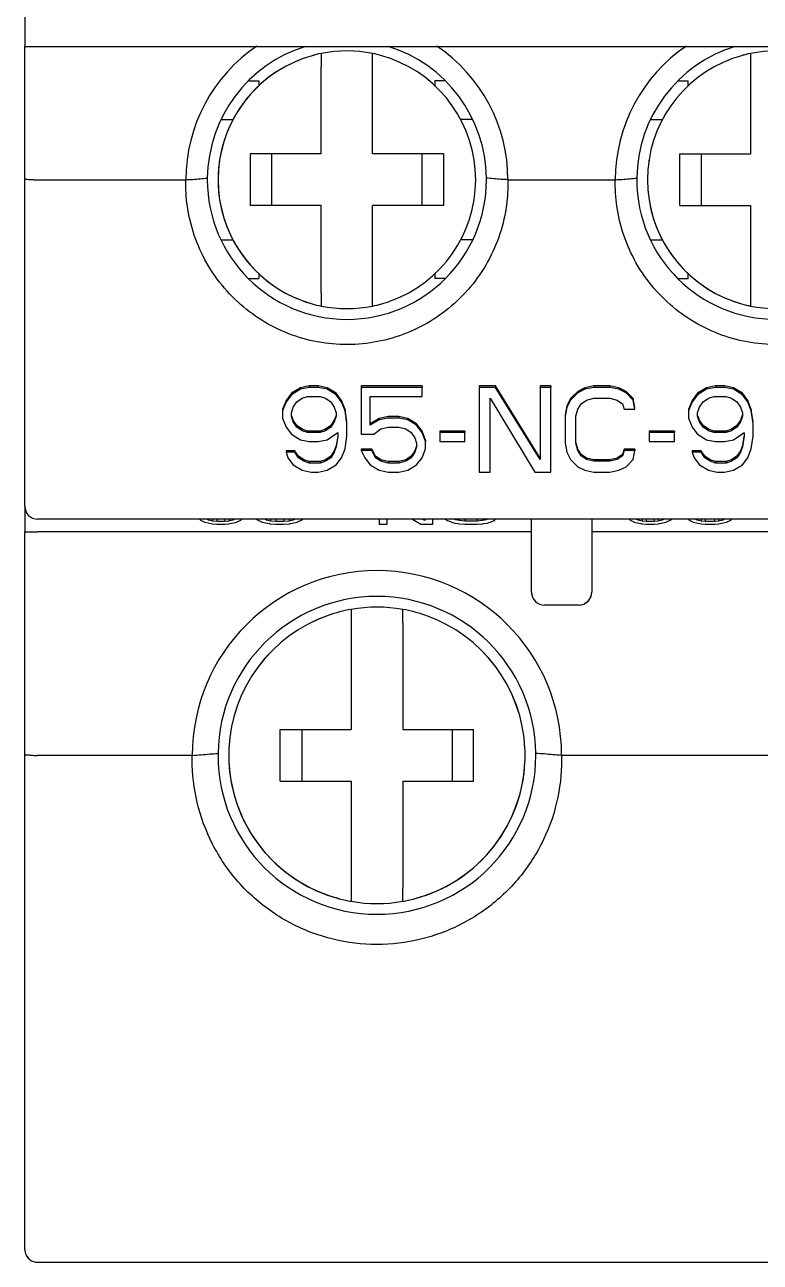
# Model space of a CAD drawing. Header units: inches. Extents: x 0 to 69, y 0 to 139.
# Drawn here: x 12 to 29.13, y 0 to 28.81 of the extents above; entities that cross this region are included whole.
import ezdxf

# ---------------------------------------------------------------- set-up
doc = ezdxf.new("R2010")
doc.units = ezdxf.units.IN

# ---------------------------------------------------------------- blocks, each defined once
blk = doc.blocks.new('MC40+MT32')
at = {"color": 7, "linetype": 'Continuous'}
for p, q in [((-22.5, -110.25), (-22.5, -110.933)), ((-22.5, -110.933), (-22.5, -111.033)), ((-22.5, -111.033), (-22.5, -111.1)), ((-22.5, -114.174), (-22.5, -111.1)), ((-22.5, -114.174), (-22.5, -111.1)), ((-22.5, -111.1), (-0.8, -111.1)), ((-15.6, -111.261), (-15.6, -111.568)), ((-14.4, -111.568), (-14.4, -111.261)), ((-5.6, -111.261), (-5.6, -111.568)), ((-15.6, -113.6), (-15.6, -111.568)), ((-14.4, -113.6), (-14.4, -111.568)), ((-5.6, -111.568), (-5.6, -113.6)), ((-17.282, -111.9), (-17.05, -111.9)), ((-17.05, -111.9), (-17.05, -112.01)), ((-12.719, -111.9), (-12.95, -111.9)), ((-12.95, -111.9), (-12.95, -112.01)), ((-7.282, -111.9), (-7.05, -111.9)), ((-7.05, -112.01), (-7.05, -111.9)), ((-17.918, -112.8), (-17.65, -112.8)), ((-12.082, -112.8), (-12.35, -112.8)), ((-7.918, -112.8), (-7.65, -112.8)), ((-15.6, -113.6), (-17.25, -113.6)), ((-17.25, -113.6), (-17.25, -114.8)), ((-16.75, -114.8), (-16.75, -113.6)), ((-12.75, -113.6), (-14.4, -113.6)), ((-13.25, -114.8), (-13.25, -113.6)), ((-12.75, -113.6), (-12.75, -114.8)), ((-7.25, -113.6), (-5.6, -113.6)), ((-7.25, -114.8), (-7.25, -113.6)), ((-6.75, -113.6), (-6.75, -114.8)), ((-22.5, -121.8), (-22.5, -114.174)), ((-22.2, -114.2), (-18.749, -114.2)), ((-11.251, -114.2), (-8.749, -114.2)), ((-15.6, -114.8), (-17.25, -114.8)), ((-15.6, -116.832), (-15.6, -114.8)), ((-14.4, -116.832), (-14.4, -114.8)), ((-12.75, -114.8), (-14.4, -114.8)), ((-7.25, -114.8), (-5.6, -114.8)), ((-5.6, -114.8), (-5.6, -116.832)), ((-17.917, -115.6), (-17.65, -115.6)), ((-12.083, -115.6), (-12.35, -115.6)), ((-7.917, -115.6), (-7.65, -115.6)), ((-17.281, -116.5), (-17.05, -116.5)), ((-17.05, -116.39), (-17.05, -116.5)), ((-12.95, -116.39), (-12.95, -116.5)), ((-12.719, -116.5), (-12.95, -116.5)), ((-7.281, -116.5), (-7.05, -116.5)), ((-7.05, -116.5), (-7.05, -116.39)), ((-15.6, -116.832), (-15.6, -117.139)), ((-14.4, -117.139), (-14.4, -116.832)), ((-5.6, -116.832), (-5.6, -117.139)), ((-16.292, -119.169), (-16.417, -119.337)), ((-16.292, -119.204), (-16.417, -119.371)), ((-16.083, -119.043), (-16.292, -119.169)), ((-16.083, -119.078), (-16.292, -119.204)), ((-16.292, -119.169), (-16.292, -119.204)), ((-15.875, -119.001), (-16.083, -119.043)), ((-15.875, -119.036), (-16.083, -119.078)), ((-16.083, -119.043), (-16.083, -119.078)), ((-16.042, -119.287), (-15.917, -119.246)), ((-15.917, -119.246), (-15.625, -119.246)), ((-15.875, -119.001), (-15.875, -119.036)), ((-15.667, -119.001), (-15.875, -119.001)), ((-15.667, -119.036), (-15.875, -119.036)), ((-15.667, -119.001), (-15.667, -119.036)), ((-15.458, -119.043), (-15.667, -119.001)), ((-15.458, -119.078), (-15.667, -119.036)), ((-15.625, -119.246), (-15.5, -119.287)), ((-15.458, -119.043), (-15.458, -119.078)), ((-15.25, -119.169), (-15.458, -119.043)), ((-15.25, -119.204), (-15.458, -119.078)), ((-15.25, -119.169), (-15.25, -119.204)), ((-15.125, -119.337), (-15.25, -119.169)), ((-15.125, -119.371), (-15.25, -119.204)), ((-14.667, -119.001), (-14.667, -119.036)), ((-13.25, -119.001), (-14.667, -119.001)), ((-14.667, -119.036), (-14.667, -120.126)), ((-13.25, -119.036), (-14.667, -119.036)), ((-14.458, -119.246), (-13.25, -119.246)), ((-14.458, -119.916), (-14.458, -119.246)), ((-13.25, -119.001), (-13.25, -119.036)), ((-13.25, -119.246), (-13.25, -119.036)), ((-11.917, -119.001), (-11.917, -119.036)), ((-11.542, -119.001), (-11.917, -119.001)), ((-11.917, -119.036), (-11.917, -121.006)), ((-11.542, -119.036), (-11.917, -119.036)), ((-10.5, -120.678), (-11.542, -119.001)), ((-11.542, -119.001), (-11.542, -119.036)), ((-10.5, -120.712), (-11.542, -119.036)), ((-10.5, -119.001), (-10.5, -119.036)), ((-10.25, -119.001), (-10.5, -119.001)), ((-10.5, -119.036), (-10.5, -120.678)), ((-10.25, -119.036), (-10.5, -119.036)), ((-10.25, -119.001), (-10.25, -119.036)), ((-10.25, -121.006), (-10.25, -119.036)), ((-9.625, -119.127), (-9.792, -119.295)), ((-9.625, -119.162), (-9.792, -119.329)), ((-9.458, -119.043), (-9.625, -119.127)), ((-9.458, -119.078), (-9.625, -119.162)), ((-9.625, -119.127), (-9.625, -119.162)), ((-9.25, -119.001), (-9.458, -119.043)), ((-9.25, -119.036), (-9.458, -119.078)), ((-9.458, -119.043), (-9.458, -119.078)), ((-8.875, -119.001), (-9.25, -119.001)), ((-9.25, -119.001), (-9.25, -119.036)), ((-8.875, -119.036), (-9.25, -119.036)), ((-8.667, -119.043), (-8.875, -119.001)), ((-8.875, -119.001), (-8.875, -119.036)), ((-8.667, -119.078), (-8.875, -119.036)), ((-8.5, -119.127), (-8.667, -119.043)), ((-8.667, -119.043), (-8.667, -119.078)), ((-8.5, -119.162), (-8.667, -119.078)), ((-8.333, -119.295), (-8.5, -119.127)), ((-8.5, -119.127), (-8.5, -119.162)), ((-8.333, -119.329), (-8.5, -119.162)), ((-6.833, -119.169), (-6.958, -119.337)), ((-6.833, -119.204), (-6.958, -119.371)), ((-6.625, -119.043), (-6.833, -119.169)), ((-6.625, -119.078), (-6.833, -119.204)), ((-6.833, -119.169), (-6.833, -119.204)), ((-6.417, -119.001), (-6.625, -119.043)), ((-6.417, -119.036), (-6.625, -119.078)), ((-6.625, -119.043), (-6.625, -119.078)), ((-6.583, -119.287), (-6.458, -119.246)), ((-6.458, -119.246), (-6.167, -119.246)), ((-6.208, -119.001), (-6.417, -119.001)), ((-6.417, -119.001), (-6.417, -119.036)), ((-6.208, -119.036), (-6.417, -119.036)), ((-6, -119.043), (-6.208, -119.001)), ((-6.208, -119.001), (-6.208, -119.036)), ((-6, -119.078), (-6.208, -119.036)), ((-6.167, -119.246), (-6.042, -119.287)), ((-5.792, -119.169), (-6, -119.043)), ((-6, -119.043), (-6, -119.078)), ((-5.792, -119.204), (-6, -119.078)), ((-5.667, -119.337), (-5.792, -119.169)), ((-5.792, -119.169), (-5.792, -119.204)), ((-5.667, -119.371), (-5.792, -119.204)), ((-16.417, -119.337), (-16.5, -119.546)), ((-16.417, -119.371), (-16.5, -119.581)), ((-16.5, -119.546), (-16.5, -119.581)), ((-16.417, -119.337), (-16.417, -119.371)), ((-16.292, -119.623), (-16.25, -119.497)), ((-16.25, -119.497), (-16.167, -119.371)), ((-16.167, -119.371), (-16.042, -119.287)), ((-15.5, -119.287), (-15.375, -119.371)), ((-15.375, -119.371), (-15.292, -119.497)), ((-15.292, -119.497), (-15.25, -119.623)), ((-15.125, -119.337), (-15.125, -119.371)), ((-15.042, -119.546), (-15.125, -119.337)), ((-15.042, -119.581), (-15.125, -119.371)), ((-15.042, -119.546), (-15.042, -119.581)), ((-15, -119.839), (-15.042, -119.546)), ((-11.667, -119.287), (-10.625, -121.006)), ((-11.667, -121.006), (-11.667, -119.287)), ((-9.875, -119.462), (-9.917, -119.672)), ((-9.875, -119.497), (-9.917, -119.707)), ((-9.792, -119.295), (-9.875, -119.462)), ((-9.792, -119.329), (-9.875, -119.497)), ((-9.875, -119.462), (-9.875, -119.497)), ((-9.792, -119.295), (-9.792, -119.329)), ((-9.667, -119.707), (-9.625, -119.539)), ((-9.625, -119.539), (-9.542, -119.413)), ((-9.542, -119.413), (-9.417, -119.329)), ((-9.417, -119.329), (-9.25, -119.287)), ((-9.25, -119.287), (-8.875, -119.287)), ((-8.875, -119.287), (-8.708, -119.329)), ((-8.708, -119.329), (-8.583, -119.413)), ((-8.583, -119.413), (-8.542, -119.539)), ((-8.542, -119.539), (-8.292, -119.539)), ((-8.292, -119.504), (-8.333, -119.295)), ((-8.333, -119.295), (-8.333, -119.329)), ((-8.292, -119.539), (-8.333, -119.329)), ((-6.958, -119.337), (-7.042, -119.546)), ((-6.958, -119.371), (-7.042, -119.581)), ((-7.042, -119.546), (-7.042, -119.581)), ((-6.958, -119.337), (-6.958, -119.371)), ((-6.833, -119.623), (-6.792, -119.497)), ((-6.792, -119.497), (-6.708, -119.371)), ((-6.708, -119.371), (-6.583, -119.287)), ((-6.042, -119.287), (-5.917, -119.371)), ((-5.917, -119.371), (-5.833, -119.497)), ((-5.833, -119.497), (-5.792, -119.623)), ((-5.583, -119.546), (-5.667, -119.337)), ((-5.667, -119.337), (-5.667, -119.371)), ((-5.583, -119.581), (-5.667, -119.371)), ((-5.542, -119.839), (-5.583, -119.546)), ((-5.583, -119.546), (-5.583, -119.581)), ((-16.5, -119.581), (-16.5, -119.748)), ((-16.5, -119.748), (-16.417, -119.958)), ((-16.292, -119.707), (-16.292, -119.623)), ((-16.25, -119.832), (-16.292, -119.707)), ((-16.25, -119.798), (-16.281, -119.703)), ((-16.167, -119.923), (-16.25, -119.798)), ((-16.167, -119.958), (-16.25, -119.832)), ((-15.292, -119.798), (-15.375, -119.923)), ((-15.292, -119.832), (-15.375, -119.958)), ((-15.26, -119.703), (-15.292, -119.798)), ((-15.25, -119.707), (-15.292, -119.832)), ((-15.292, -119.798), (-15.292, -119.832)), ((-15.25, -119.672), (-15.26, -119.703)), ((-15.25, -119.623), (-15.25, -119.707)), ((-15, -119.874), (-15.042, -119.581)), ((-14.25, -119.756), (-14.458, -119.881)), ((-14.25, -119.79), (-14.458, -119.916)), ((-14.042, -119.714), (-14.25, -119.756)), ((-14.042, -119.748), (-14.25, -119.79)), ((-14.25, -119.756), (-14.25, -119.79)), ((-13.792, -119.714), (-14.042, -119.714)), ((-14.042, -119.714), (-14.042, -119.748)), ((-13.792, -119.748), (-14.042, -119.748)), ((-13.583, -119.756), (-13.792, -119.714)), ((-13.792, -119.714), (-13.792, -119.748)), ((-13.583, -119.79), (-13.792, -119.748)), ((-13.375, -119.881), (-13.583, -119.756)), ((-13.583, -119.756), (-13.583, -119.79)), ((-13.375, -119.916), (-13.583, -119.79)), ((-9.917, -119.707), (-9.917, -120.335)), ((-9.667, -120.335), (-9.667, -119.707)), ((-7.042, -119.581), (-7.042, -119.748)), ((-7.042, -119.748), (-6.958, -119.958)), ((-6.833, -119.707), (-6.833, -119.623)), ((-6.792, -119.832), (-6.833, -119.707)), ((-6.792, -119.798), (-6.823, -119.703)), ((-6.708, -119.923), (-6.792, -119.798)), ((-6.792, -119.798), (-6.792, -119.832)), ((-6.708, -119.958), (-6.792, -119.832)), ((-5.833, -119.798), (-5.917, -119.923)), ((-5.833, -119.832), (-5.917, -119.958)), ((-5.802, -119.703), (-5.833, -119.798)), ((-5.792, -119.707), (-5.833, -119.832)), ((-5.833, -119.798), (-5.833, -119.832)), ((-5.792, -119.672), (-5.802, -119.703)), ((-5.792, -119.623), (-5.792, -119.707)), ((-5.542, -119.874), (-5.583, -119.581)), ((-16.417, -119.958), (-16.292, -120.126)), ((-16.292, -120.126), (-16.083, -120.251)), ((-16.167, -119.923), (-16.167, -119.958)), ((-16.042, -120.007), (-16.167, -119.923)), ((-16.042, -120.042), (-16.167, -119.958)), ((-16.042, -120.007), (-16.042, -120.042)), ((-15.917, -120.049), (-16.042, -120.007)), ((-15.917, -120.084), (-16.042, -120.042)), ((-15.917, -120.049), (-15.917, -120.084)), ((-15.625, -120.049), (-15.917, -120.049)), ((-15.625, -120.084), (-15.917, -120.084)), ((-15.5, -120.007), (-15.625, -120.049)), ((-15.5, -120.042), (-15.625, -120.084)), ((-15.625, -120.049), (-15.625, -120.084)), ((-15.375, -119.923), (-15.5, -120.007)), ((-15.375, -119.958), (-15.5, -120.042)), ((-15.5, -120.007), (-15.5, -120.042)), ((-15.458, -120.251), (-15.208, -120.084)), ((-15.375, -119.923), (-15.375, -119.958)), ((-15.208, -120.084), (-15.208, -120.168)), ((-15, -120.168), (-15, -119.874)), ((-14.667, -120.126), (-14.375, -120.126)), ((-14.375, -120.126), (-14.208, -120)), ((-14.208, -120), (-14.042, -119.958)), ((-14.042, -119.958), (-13.792, -119.958)), ((-13.792, -119.958), (-13.625, -120)), ((-13.625, -120), (-13.5, -120.084)), ((-13.5, -120.084), (-13.417, -120.209)), ((-13.375, -119.881), (-13.375, -119.916)), ((-13.25, -120.049), (-13.375, -119.881)), ((-13.25, -120.084), (-13.375, -119.916)), ((-13.25, -120.049), (-13.25, -120.084)), ((-13.167, -120.259), (-13.25, -120.049)), ((-13.167, -120.293), (-13.25, -120.084)), ((-12.833, -120.049), (-12.833, -120.084)), ((-12.25, -120.049), (-12.833, -120.049)), ((-12.833, -120.084), (-12.833, -120.293)), ((-12.25, -120.084), (-12.833, -120.084)), ((-12.25, -120.049), (-12.25, -120.084)), ((-12.25, -120.293), (-12.25, -120.084)), ((-7.958, -120.049), (-7.958, -120.084)), ((-7.375, -120.049), (-7.958, -120.049)), ((-7.958, -120.084), (-7.958, -120.293)), ((-7.375, -120.084), (-7.958, -120.084)), ((-7.375, -120.049), (-7.375, -120.084)), ((-7.375, -120.293), (-7.375, -120.084)), ((-6.958, -119.958), (-6.833, -120.126)), ((-6.833, -120.126), (-6.625, -120.251)), ((-6.583, -120.007), (-6.708, -119.923)), ((-6.708, -119.923), (-6.708, -119.958)), ((-6.583, -120.042), (-6.708, -119.958)), ((-6.458, -120.049), (-6.583, -120.007)), ((-6.583, -120.007), (-6.583, -120.042)), ((-6.458, -120.084), (-6.583, -120.042)), ((-6.167, -120.049), (-6.458, -120.049)), ((-6.458, -120.049), (-6.458, -120.084)), ((-6.167, -120.084), (-6.458, -120.084)), ((-6.042, -120.007), (-6.167, -120.049)), ((-6.042, -120.042), (-6.167, -120.084)), ((-6.167, -120.049), (-6.167, -120.084)), ((-5.917, -119.923), (-6.042, -120.007)), ((-5.917, -119.958), (-6.042, -120.042)), ((-6.042, -120.007), (-6.042, -120.042)), ((-6, -120.251), (-5.75, -120.084)), ((-5.917, -119.923), (-5.917, -119.958)), ((-5.75, -120.084), (-5.75, -120.168)), ((-5.542, -120.168), (-5.542, -119.874)), ((-16.083, -120.251), (-15.875, -120.293)), ((-15.875, -120.293), (-15.667, -120.293)), ((-15.667, -120.293), (-15.458, -120.251)), ((-15.25, -120.384), (-15.292, -120.51)), ((-15.25, -120.419), (-15.292, -120.545)), ((-15.214, -120.167), (-15.25, -120.384)), ((-15.208, -120.168), (-15.25, -120.419)), ((-15.25, -120.384), (-15.25, -120.419)), ((-15.042, -120.461), (-15, -120.168)), ((-13.417, -120.209), (-13.375, -120.335)), ((-13.385, -120.416), (-13.417, -120.51)), ((-13.375, -120.419), (-13.417, -120.545)), ((-13.375, -120.384), (-13.385, -120.416)), ((-13.375, -120.335), (-13.375, -120.419)), ((-13.167, -120.259), (-13.167, -120.293)), ((-13.167, -120.461), (-13.167, -120.293)), ((-12.833, -120.293), (-12.25, -120.293)), ((-9.917, -120.335), (-9.875, -120.545)), ((-9.625, -120.503), (-9.667, -120.335)), ((-9.625, -120.468), (-9.659, -120.333)), ((-7.958, -120.293), (-7.375, -120.293)), ((-6.625, -120.251), (-6.417, -120.293)), ((-6.417, -120.293), (-6.208, -120.293)), ((-6.208, -120.293), (-6, -120.251)), ((-5.792, -120.384), (-5.833, -120.51)), ((-5.792, -120.419), (-5.833, -120.545)), ((-5.756, -120.167), (-5.792, -120.384)), ((-5.75, -120.168), (-5.792, -120.419)), ((-5.792, -120.384), (-5.792, -120.419)), ((-5.583, -120.461), (-5.542, -120.168)), ((-16.417, -120.51), (-16.417, -120.545)), ((-16.208, -120.51), (-16.417, -120.51)), ((-16.417, -120.545), (-16.375, -120.67)), ((-16.208, -120.545), (-16.417, -120.545)), ((-16.375, -120.67), (-16.25, -120.838)), ((-16.208, -120.51), (-16.208, -120.545)), ((-16.125, -120.636), (-16.208, -120.51)), ((-16.125, -120.67), (-16.208, -120.545)), ((-16.125, -120.636), (-16.125, -120.67)), ((-16, -120.719), (-16.125, -120.636)), ((-16, -120.754), (-16.125, -120.67)), ((-15.375, -120.636), (-15.5, -120.719)), ((-15.375, -120.67), (-15.5, -120.754)), ((-15.292, -120.51), (-15.375, -120.636)), ((-15.292, -120.545), (-15.375, -120.67)), ((-15.375, -120.636), (-15.375, -120.67)), ((-15.292, -120.51), (-15.292, -120.545)), ((-15.25, -120.838), (-15.125, -120.67)), ((-15.125, -120.67), (-15.042, -120.461)), ((-14.667, -120.468), (-14.667, -120.503)), ((-14.417, -120.468), (-14.667, -120.468)), ((-14.667, -120.503), (-14.583, -120.67)), ((-14.417, -120.503), (-14.667, -120.503)), ((-14.583, -120.67), (-14.458, -120.838)), ((-14.417, -120.468), (-14.417, -120.503)), ((-14.333, -120.636), (-14.417, -120.468)), ((-14.333, -120.67), (-14.417, -120.503)), ((-14.333, -120.636), (-14.333, -120.67)), ((-14.208, -120.719), (-14.333, -120.636)), ((-14.208, -120.754), (-14.333, -120.67)), ((-13.5, -120.636), (-13.625, -120.719)), ((-13.5, -120.67), (-13.625, -120.754)), ((-13.417, -120.51), (-13.5, -120.636)), ((-13.417, -120.545), (-13.5, -120.67)), ((-13.5, -120.636), (-13.5, -120.67)), ((-13.417, -120.51), (-13.417, -120.545)), ((-13.375, -120.838), (-13.25, -120.67)), ((-13.25, -120.67), (-13.167, -120.461)), ((-10.5, -120.678), (-10.5, -120.712)), ((-9.875, -120.545), (-9.792, -120.712)), ((-9.542, -120.594), (-9.625, -120.468)), ((-9.625, -120.468), (-9.625, -120.503)), ((-9.542, -120.628), (-9.625, -120.503)), ((-9.417, -120.678), (-9.542, -120.594)), ((-9.542, -120.594), (-9.542, -120.628)), ((-9.417, -120.712), (-9.542, -120.628)), ((-9.25, -120.719), (-9.417, -120.678)), ((-9.417, -120.678), (-9.417, -120.712)), ((-8.708, -120.678), (-8.875, -120.719)), ((-8.583, -120.594), (-8.708, -120.678)), ((-8.583, -120.628), (-8.708, -120.712)), ((-8.708, -120.678), (-8.708, -120.712)), ((-8.542, -120.468), (-8.583, -120.594)), ((-8.542, -120.503), (-8.583, -120.628)), ((-8.583, -120.594), (-8.583, -120.628)), ((-8.292, -120.468), (-8.542, -120.468)), ((-8.542, -120.468), (-8.542, -120.503)), ((-8.292, -120.503), (-8.542, -120.503)), ((-8.333, -120.712), (-8.292, -120.503)), ((-8.292, -120.468), (-8.292, -120.503)), ((-6.958, -120.51), (-6.958, -120.545)), ((-6.75, -120.51), (-6.958, -120.51)), ((-6.958, -120.545), (-6.917, -120.67)), ((-6.75, -120.545), (-6.958, -120.545)), ((-6.917, -120.67), (-6.792, -120.838)), ((-6.667, -120.636), (-6.75, -120.51)), ((-6.75, -120.51), (-6.75, -120.545)), ((-6.667, -120.67), (-6.75, -120.545)), ((-6.542, -120.719), (-6.667, -120.636)), ((-6.667, -120.636), (-6.667, -120.67)), ((-6.542, -120.754), (-6.667, -120.67)), ((-5.917, -120.636), (-6.042, -120.719)), ((-5.917, -120.67), (-6.042, -120.754)), ((-5.833, -120.51), (-5.917, -120.636)), ((-5.833, -120.545), (-5.917, -120.67)), ((-5.917, -120.636), (-5.917, -120.67)), ((-5.833, -120.51), (-5.833, -120.545)), ((-5.792, -120.838), (-5.667, -120.67)), ((-5.667, -120.67), (-5.583, -120.461)), ((-16.25, -120.838), (-16.042, -120.964)), ((-16.042, -120.964), (-15.833, -121.006)), ((-16, -120.719), (-16, -120.754)), ((-15.875, -120.761), (-16, -120.719)), ((-15.875, -120.796), (-16, -120.754)), ((-15.875, -120.761), (-15.875, -120.796)), ((-15.625, -120.761), (-15.875, -120.761)), ((-15.625, -120.796), (-15.875, -120.796)), ((-15.667, -121.006), (-15.458, -120.964)), ((-15.5, -120.719), (-15.625, -120.761)), ((-15.5, -120.754), (-15.625, -120.796)), ((-15.625, -120.761), (-15.625, -120.796)), ((-15.5, -120.719), (-15.5, -120.754)), ((-15.458, -120.964), (-15.25, -120.838)), ((-14.458, -120.838), (-14.25, -120.964)), ((-14.25, -120.964), (-14.042, -121.006)), ((-14.208, -120.719), (-14.208, -120.754)), ((-14.042, -120.761), (-14.208, -120.719)), ((-14.042, -120.796), (-14.208, -120.754)), ((-14.042, -120.761), (-14.042, -120.796)), ((-13.792, -120.761), (-14.042, -120.761)), ((-13.792, -120.796), (-14.042, -120.796)), ((-13.625, -120.719), (-13.792, -120.761)), ((-13.625, -120.754), (-13.792, -120.796)), ((-13.792, -120.761), (-13.792, -120.796)), ((-13.792, -121.006), (-13.583, -120.964)), ((-13.625, -120.719), (-13.625, -120.754)), ((-13.583, -120.964), (-13.375, -120.838)), ((-9.792, -120.712), (-9.625, -120.88)), ((-9.625, -120.88), (-9.458, -120.964)), ((-9.458, -120.964), (-9.25, -121.006)), ((-9.25, -120.754), (-9.417, -120.712)), ((-8.875, -120.719), (-9.25, -120.719)), ((-9.25, -120.719), (-9.25, -120.754)), ((-8.875, -120.754), (-9.25, -120.754)), ((-8.708, -120.712), (-8.875, -120.754)), ((-8.875, -120.719), (-8.875, -120.754)), ((-8.875, -121.006), (-8.667, -120.964)), ((-8.667, -120.964), (-8.5, -120.88)), ((-8.5, -120.88), (-8.333, -120.712)), ((-6.792, -120.838), (-6.583, -120.964)), ((-6.583, -120.964), (-6.375, -121.006)), ((-6.417, -120.761), (-6.542, -120.719)), ((-6.542, -120.719), (-6.542, -120.754)), ((-6.417, -120.796), (-6.542, -120.754)), ((-6.167, -120.761), (-6.417, -120.761)), ((-6.417, -120.761), (-6.417, -120.796)), ((-6.167, -120.796), (-6.417, -120.796)), ((-6.208, -121.006), (-6, -120.964)), ((-6.042, -120.719), (-6.167, -120.761)), ((-6.042, -120.754), (-6.167, -120.796)), ((-6.167, -120.761), (-6.167, -120.796)), ((-6.042, -120.719), (-6.042, -120.754)), ((-6, -120.964), (-5.792, -120.838)), ((-15.833, -121.006), (-15.667, -121.006)), ((-14.042, -121.006), (-13.792, -121.006)), ((-11.917, -121.006), (-11.667, -121.006)), ((-10.625, -121.006), (-10.25, -121.006)), ((-9.25, -121.006), (-8.875, -121.006)), ((-6.375, -121.006), (-6.208, -121.006)), ((-22.5, -121.8), (-22.5, -122.4)), ((22.2, -122.1), (-22.2, -122.1)), ((-18.428, -122.1), (-18.406, -122.124)), ((-18.406, -122.124), (-18.32, -122.167)), ((-18.219, -122.124), (-18.262, -122.1)), ((-18.219, -122.1), (-18.219, -122.124)), ((-18.125, -122.147), (-18.219, -122.124)), ((-18.125, -122.1), (-18.125, -122.147)), ((-18.031, -122.159), (-18.125, -122.147)), ((-18.031, -122.1), (-18.031, -122.159)), ((-17.844, -122.1), (-17.844, -122.159)), ((-17.75, -122.147), (-17.844, -122.159)), ((-17.75, -122.1), (-17.75, -122.147)), ((-17.656, -122.124), (-17.75, -122.147)), ((-17.656, -122.1), (-17.656, -122.124)), ((-17.613, -122.1), (-17.656, -122.124)), ((-17.555, -122.167), (-17.469, -122.124)), ((-17.469, -122.124), (-17.443, -122.1)), ((-17.095, -122.1), (-17.063, -122.124)), ((-17.063, -122.124), (-16.969, -122.171)), ((-16.875, -122.124), (-16.908, -122.1)), ((-16.875, -122.1), (-16.875, -122.124)), ((-16.781, -122.147), (-16.875, -122.124)), ((-16.781, -122.1), (-16.781, -122.147)), ((-16.656, -122.159), (-16.781, -122.147)), ((-16.656, -122.1), (-16.656, -122.159)), ((-16.469, -122.1), (-16.469, -122.159)), ((-16.344, -122.147), (-16.469, -122.159)), ((-16.344, -122.1), (-16.344, -122.147)), ((-16.25, -122.124), (-16.344, -122.147)), ((-16.25, -122.1), (-16.25, -122.124)), ((-16.207, -122.1), (-16.25, -122.124)), ((-16.149, -122.167), (-16.062, -122.124)), ((-16.062, -122.124), (-16.036, -122.1)), ((-14.25, -122.1), (-14.25, -122.217)), ((-14.063, -122.217), (-14.063, -122.1)), ((-13.473, -122.1), (-13.281, -122.217)), ((-13.187, -122.136), (-13.248, -122.1)), ((-13.187, -122.1), (-13.187, -122.136)), ((-13, -122.217), (-13, -122.1)), ((-12.704, -122.1), (-12.656, -122.136)), ((-12.656, -122.136), (-12.531, -122.182)), ((-12.469, -122.113), (-12.491, -122.1)), ((-12.469, -122.1), (-12.469, -122.113)), ((-12.375, -122.136), (-12.469, -122.113)), ((-12.375, -122.1), (-12.375, -122.136)), ((-12.25, -122.147), (-12.375, -122.136)), ((-12.25, -122.1), (-12.25, -122.147)), ((-11.969, -122.147), (-12.25, -122.147)), ((-11.969, -122.1), (-11.969, -122.147)), ((-11.844, -122.136), (-11.969, -122.147)), ((-11.844, -122.1), (-11.844, -122.136)), ((-11.75, -122.113), (-11.844, -122.136)), ((-11.75, -122.1), (-11.75, -122.113)), ((-11.739, -122.1), (-11.75, -122.113)), ((-11.688, -122.182), (-11.562, -122.136)), ((-11.562, -122.136), (-11.543, -122.1)), ((-10.7, -123.8), (-10.7, -122.1)), ((-9.3, -122.1), (-9.3, -123.8)), ((-8.428, -122.1), (-8.406, -122.124)), ((-8.406, -122.124), (-8.32, -122.167)), ((-8.219, -122.124), (-8.262, -122.1)), ((-8.219, -122.1), (-8.219, -122.124)), ((-8.125, -122.147), (-8.219, -122.124)), ((-8.125, -122.1), (-8.125, -122.147)), ((-8.031, -122.159), (-8.125, -122.147)), ((-8.031, -122.1), (-8.031, -122.159)), ((-7.844, -122.1), (-7.844, -122.159)), ((-7.75, -122.147), (-7.844, -122.159)), ((-7.75, -122.1), (-7.75, -122.147)), ((-7.656, -122.124), (-7.75, -122.147)), ((-7.656, -122.1), (-7.656, -122.124)), ((-7.613, -122.1), (-7.656, -122.124)), ((-7.555, -122.167), (-7.469, -122.124)), ((-7.469, -122.124), (-7.443, -122.1)), ((-7.057, -122.1), (-7.031, -122.124)), ((-7.031, -122.124), (-6.945, -122.167)), ((-6.844, -122.124), (-6.887, -122.1)), ((-6.844, -122.1), (-6.844, -122.124)), ((-6.75, -122.147), (-6.844, -122.124)), ((-6.75, -122.1), (-6.75, -122.147)), ((-6.656, -122.159), (-6.75, -122.147)), ((-6.656, -122.1), (-6.656, -122.159)), ((-6.437, -122.1), (-6.437, -122.159)), ((-6.344, -122.147), (-6.437, -122.159)), ((-6.344, -122.1), (-6.344, -122.147)), ((-6.25, -122.124), (-6.344, -122.147)), ((-6.25, -122.1), (-6.25, -122.124)), ((-6.207, -122.1), (-6.25, -122.124)), ((-6.149, -122.167), (-6.062, -122.124)), ((-6.062, -122.124), (-6.036, -122.1)), ((-22.5, -122.4), (-22.2, -122.4)), ((-22.5, -127.574), (-22.5, -122.4)), ((-22.5, -127.574), (-22.5, -122.4)), ((-10.7, -122.4), (-22.2, -122.4)), ((-18.32, -122.167), (-18.312, -122.171)), ((-18.312, -122.171), (-18.233, -122.188)), ((-18.233, -122.188), (-18.156, -122.205)), ((-18.156, -122.205), (-18.129, -122.207)), ((-18.129, -122.207), (-18.035, -122.214)), ((-18.035, -122.214), (-18, -122.217)), ((-17.844, -122.159), (-18.031, -122.159)), ((-18, -122.217), (-17.875, -122.217)), ((-17.875, -122.217), (-17.84, -122.214)), ((-17.84, -122.214), (-17.746, -122.207)), ((-17.746, -122.207), (-17.719, -122.205)), ((-17.719, -122.205), (-17.642, -122.188)), ((-17.642, -122.188), (-17.562, -122.171)), ((-17.562, -122.171), (-17.555, -122.167)), ((-16.969, -122.171), (-16.889, -122.188)), ((-16.889, -122.188), (-16.812, -122.205)), ((-16.812, -122.205), (-16.786, -122.207)), ((-16.786, -122.207), (-16.656, -122.217)), ((-16.469, -122.159), (-16.656, -122.159)), ((-16.656, -122.217), (-16.469, -122.217)), ((-16.469, -122.217), (-16.339, -122.207)), ((-16.339, -122.207), (-16.312, -122.205)), ((-16.312, -122.205), (-16.236, -122.188)), ((-16.236, -122.188), (-16.156, -122.171)), ((-16.156, -122.171), (-16.149, -122.167)), ((-14.25, -122.217), (-14.063, -122.217)), ((-13.281, -122.217), (-13, -122.217)), ((-12.531, -122.182), (-12.483, -122.191)), ((-12.483, -122.191), (-12.406, -122.205)), ((-12.406, -122.205), (-12.38, -122.207)), ((-12.38, -122.207), (-12.25, -122.217)), ((-12.25, -122.217), (-11.969, -122.217)), ((-11.969, -122.217), (-11.838, -122.207)), ((-11.838, -122.207), (-11.812, -122.205)), ((-11.812, -122.205), (-11.735, -122.191)), ((-11.735, -122.191), (-11.688, -122.182)), ((-0.7, -122.4), (-9.3, -122.4)), ((-8.32, -122.167), (-8.312, -122.171)), ((-8.312, -122.171), (-8.233, -122.188)), ((-8.233, -122.188), (-8.156, -122.205)), ((-8.156, -122.205), (-8.129, -122.207)), ((-8.129, -122.207), (-8.035, -122.214)), ((-8.035, -122.214), (-8, -122.217)), ((-7.844, -122.159), (-8.031, -122.159)), ((-8, -122.217), (-7.875, -122.217)), ((-7.875, -122.217), (-7.84, -122.214)), ((-7.84, -122.214), (-7.746, -122.207)), ((-7.746, -122.207), (-7.719, -122.205)), ((-7.719, -122.205), (-7.642, -122.188)), ((-7.642, -122.188), (-7.562, -122.171)), ((-7.562, -122.171), (-7.555, -122.167)), ((-6.945, -122.167), (-6.938, -122.171)), ((-6.938, -122.171), (-6.858, -122.188)), ((-6.858, -122.188), (-6.781, -122.205)), ((-6.781, -122.205), (-6.754, -122.207)), ((-6.754, -122.207), (-6.66, -122.214)), ((-6.66, -122.214), (-6.625, -122.217)), ((-6.437, -122.159), (-6.656, -122.159)), ((-6.625, -122.217), (-6.469, -122.217)), ((-6.469, -122.217), (-6.433, -122.214)), ((-6.433, -122.214), (-6.339, -122.207)), ((-6.339, -122.207), (-6.312, -122.205)), ((-6.312, -122.205), (-6.236, -122.188)), ((-6.236, -122.188), (-6.156, -122.171)), ((-6.156, -122.171), (-6.149, -122.167)), ((-9.6, -124.1), (-10.4, -124.1)), ((-9.6, -124.1), (-10.4, -124.1)), ((-14.9, -124.203), (-14.9, -124.508)), ((-13.7, -124.508), (-13.7, -124.203)), ((-14.9, -124.508), (-14.9, -127)), ((-13.7, -124.508), (-13.7, -127)), ((-16.55, -127), (-14.9, -127)), ((-16.55, -128.2), (-16.55, -127)), ((-16.05, -127), (-16.05, -128.2)), ((-13.7, -127), (-12.05, -127)), ((-12.55, -127), (-12.55, -128.2)), ((-12.05, -128.2), (-12.05, -127)), ((-22.5, -139.1), (-22.5, -127.574)), ((-22.5, -139.1), (-22.5, -127.574)), ((-18.6, -127.6), (-22.2, -127.6)), ((-4.3, -127.6), (-10, -127.6)), ((-16.55, -128.2), (-14.9, -128.2)), ((-14.9, -128.2), (-14.9, -130.692)), ((-13.7, -128.2), (-12.05, -128.2)), ((-13.7, -128.2), (-13.7, -130.692)), ((-14.9, -130.692), (-14.9, -130.997)), ((-13.7, -130.997), (-13.7, -130.692)), ((-22.2, -139.4), (22.2, -139.4)), ((-22.2, -139.4), (22.2, -139.4))]:
    blk.add_line(p, q, dxfattribs=at)
for centre, radius, start, end in [((-15, -114.2), 3.75, 123.9323, 180), ((-15, -114.2), 3.25, 107.1428, 179.3231), ((-15, -114.2), 3, 78.463, 101.537), ((-15, -114.2), 3.25, 0.6762, 72.8547), ((-15, -114.2), 3.75, 0, 56.0678), ((-5, -114.2), 3.75, 123.9323, 180), ((-5, -114.2), 3.25, 107.1428, 179.3231), ((-5, -114.2), 3, 78.463, 101.537), ((-15, -114.2), 3, 109.8518, 180), ((-15, -114.2), 3, 109.8543, 180), ((-15, -114.2), 3, 105.6978, 171.1392), ((-15, -114.2), 3, 101.537, 109.8518), ((-15, -114.2), 3, 101.537, 109.8543), ((-15, -114.2), 3, 104.9564, 105.6978), ((-15, -114.2), 3, 101.5697, 104.9564), ((-15, -114.2), 3, 70.1482, 78.463), ((-15, -114.2), 3, 70.1457, 78.463), ((-15, -114.2), 3, 0, 70.1482), ((-15, -114.2), 3, 0, 70.1457), ((-5, -114.2), 3, 109.8518, 180), ((-5, -114.2), 3, 109.8543, 180), ((-5, -114.2), 3, 101.537, 109.8518), ((-5, -114.2), 3, 101.537, 109.8543), ((-5, -114.2), 3, 104.9564, 105.6978), ((-5, -114.2), 3, 101.5697, 104.9564), ((-15, -114.2), 3, 171.5765, 180), ((-15, -114.2), 3, 171.1392, 171.5765), ((-5, -114.2), 3, 171.1392, 171.5765), ((-15, -114.2), 3.25, 179.3231, 180), ((-15, -114.2), 3.25, 180, 0), ((-15, -114.2), 3, 180, 188.8608), ((-15, -114.2), 3, 180, 250.1482), ((-15, -114.2), 3, 180, 250.1457), ((-15, -114.2), 3, 289.8518, 0), ((-15, -114.2), 3, 289.8543, 0), ((-15, -114.2), 3.25, 0, 0.6762), ((-5, -114.2), 3.25, 179.3231, 180), ((-5, -114.2), 3.25, 180, 0), ((-5, -114.2), 3, 180, 250.1482), ((-5, -114.2), 3, 180, 250.1457), ((-15, -114.2), 3, 188.8608, 254.3021), ((-5, -114.2), 3, 188.8608, 254.3021), ((-15, -114.2), 3, 250.1482, 258.463), ((-15, -114.2), 3, 250.1457, 258.463), ((-15, -114.2), 3, 254.3021, 255.0436), ((-15, -114.2), 3, 258.463, 281.537), ((-15, -114.2), 3, 281.537, 289.8518), ((-15, -114.2), 3, 281.537, 289.8543), ((-15, -114.2), 3, 281.5697, 284.9564), ((-5, -114.2), 3, 250.1482, 258.463), ((-5, -114.2), 3, 250.1457, 258.463), ((-5, -114.2), 3, 255.0436, 258.4303), ((-5, -114.2), 3, 258.463, 281.537), ((-22.2, -121.8), 0.3, 180, 270), ((-22.2, -121.8), 0.3, 180, 200.4493), ((-22.2, -121.8), 0.3, 180, 200.4493), ((-22.2, -121.8), 0.3, 200.4493, 207.0196), ((-22.2, -121.8), 0.3, 200.4493, 207.0196), ((-22.2, -121.8), 0.3, 207.0196, 221.2599), ((-22.2, -121.8), 0.3, 207.0196, 221.2599), ((-14.3, -127.6), 4.3, 0, 180), ((-10.4, -123.8), 0.3, 180, 270), ((-10.4, -123.8), 0.3, 180, 202.4408), ((-9.6, -123.8), 0.3, 270, 0), ((-9.6, -123.8), 0.3, 292.5, 0), ((-14.3, -127.6), 3.7, 0.733, 179.2654), ((-14.3, -127.6), 3.45, 79.9846, 100.0154), ((-10.4, -123.8), 0.3, 202.4408, 215.0827), ((-9.6, -123.8), 0.3, 270, 292.5), ((-9.6, -123.8), 0.3, 292.5191, 299.9861), ((-14.3, -127.6), 3.45, 109.2084, 177.3918), ((-14.3, -127.6), 3.45, 109.2101, 177.4149), ((-14.3, -127.6), 3.45, 100.0154, 109.2084), ((-14.3, -127.6), 3.45, 100.0154, 109.2101), ((-14.3, -127.6), 3.45, 70.7918, 79.9846), ((-14.3, -127.6), 3.45, 70.7901, 79.9846), ((-14.3, -127.6), 3.45, 2.6078, 70.7918), ((-14.3, -127.6), 3.45, 2.5848, 70.7901), ((-14.3, -127.6), 3.7, 179.2654, 180), ((-14.3, -127.6), 3.7, 180, 0), ((-14.3, -127.6), 3.45, 177.3918, 180), ((-14.3, -127.6), 3.45, 177.4149, 180), ((-14.3, -127.6), 3.45, 180, 182.6078), ((-14.3, -127.6), 3.45, 180, 182.4286), ((-14.3, -127.6), 3.45, 180, 182.5848), ((-14.3, -127.6), 3.45, 0, 2.6078), ((-14.3, -127.6), 3.45, 0, 2.5848), ((-14.3, -127.6), 3.45, 357.3918, 0), ((-14.3, -127.6), 3.45, 357.4149, 0), ((-14.3, -127.6), 3.45, 0, 2.4286), ((-14.3, -127.6), 3.45, 357.5736, 0), ((-14.3, -127.6), 3.7, 0, 0.733), ((-14.3, -127.6), 3.45, 182.4286, 257.6999), ((-14.3, -127.6), 3.45, 182.5848, 250.7901), ((-14.3, -127.6), 3.45, 182.6078, 250.7918), ((-14.3, -127.6), 3.45, 282.2895, 357.5736), ((-14.3, -127.6), 3.45, 289.2101, 357.4149), ((-14.3, -127.6), 3.45, 289.2084, 357.3918), ((-14.3, -127.6), 3.45, 250.7918, 259.9846), ((-14.3, -127.6), 3.45, 250.7901, 259.9846), ((-14.3, -127.6), 3.45, 257.6999, 257.7987), ((-14.3, -127.6), 3.45, 257.7987, 259.9843), ((-14.3, -127.6), 3.45, 259.9846, 280.0154), ((-14.3, -127.6), 3.45, 280.0154, 289.2084), ((-14.3, -127.6), 3.45, 280.0154, 289.2101), ((-14.3, -127.6), 3.45, 280.0158, 282.1916), ((-14.3, -127.6), 3.45, 282.1916, 282.2895), ((-22.2, -139.1), 0.3, 180, 231.7815), ((-22.2, -139.1), 0.3, 180, 206.7339), ((-22.2, -139.1), 0.3, 180, 206.7339), ((-22.2, -139.1), 0.3, 206.7339, 214.4415), ((-22.2, -139.1), 0.3, 206.7339, 214.4415), ((-22.2, -139.1), 0.3, 214.4415, 234.9086), ((-22.2, -139.1), 0.3, 214.4415, 234.9086), ((-22.2, -139.1), 0.3, 231.7815, 270)]:
    blk.add_arc(centre, radius, start, end, dxfattribs=at)
for points, knots in [([(-22.5, -114.174), (-22.5, -114.182), (-22.456, -114.185), (-22.406, -114.195), (-22.307, -114.198), (-22.238, -114.2), (-22.2, -114.2)], [0, 0, 0, 0, 0.0248578, 0.0903121, 0.1878135, 0.3028517, 0.3028517, 0.3028517, 0.3028517]), ([(-18.75, -114.2), (-18.696, -114.196), (-18.586, -114.193), (-18.419, -114.176), (-18.307, -114.168), (-18.25, -114.162)], [0, 0, 0, 0, 0.1630632, 0.3302503, 0.5017072, 0.5017072, 0.5017072, 0.5017072]), ([(-18.75, -114.287), (-18.75, -114.272), (-18.75, -114.243), (-18.75, -114.214), (-18.749, -114.2)], [0, 0, 0, 0, 0.04338501, 0.08683577, 0.08683577, 0.08683577, 0.08683577]), ([(-11.25, -114.287), (-11.25, -114.477), (-11.283, -114.902), (-11.445, -115.549), (-11.747, -116.198), (-12.167, -116.779), (-12.687, -117.266), (-13.284, -117.646), (-13.938, -117.906), (-14.63, -118.041), (-15.335, -118.044), (-16.028, -117.916), (-16.685, -117.661), (-17.286, -117.288), (-17.809, -116.805), (-18.235, -116.229), (-18.543, -115.583), (-18.715, -114.926), (-18.75, -114.488), (-18.75, -114.287)], [0, 0, 0, 0, 0.569536, 1.274934, 1.989464, 2.704256, 3.411887, 4.11346, 4.813661, 5.514408, 6.215199, 6.915897, 7.616005, 8.317457, 9.024967, 9.73965, 10.45408, 11.159379, 11.764093, 11.764093, 11.764093, 11.764093]), ([(-11.25, -114.2), (-11.304, -114.196), (-11.414, -114.193), (-11.581, -114.176), (-11.693, -114.168), (-11.75, -114.162)], [0, 0, 0, 0, 0.1630559, 0.3302428, 0.5017094, 0.5017094, 0.5017094, 0.5017094]), ([(-11.251, -114.2), (-11.25, -114.214), (-11.25, -114.243), (-11.25, -114.272), (-11.25, -114.287)], [0, 0, 0, 0, 0.04345153, 0.08683529, 0.08683529, 0.08683529, 0.08683529]), ([(-8.75, -114.2), (-8.696, -114.196), (-8.586, -114.193), (-8.419, -114.176), (-8.307, -114.168), (-8.25, -114.162)], [0, 0, 0, 0, 0.1630632, 0.3302503, 0.5017072, 0.5017072, 0.5017072, 0.5017072]), ([(-8.75, -114.287), (-8.75, -114.272), (-8.75, -114.243), (-8.75, -114.214), (-8.749, -114.2)], [0, 0, 0, 0, 0.04338501, 0.08683577, 0.08683577, 0.08683577, 0.08683577]), ([(-1.25, -114.287), (-1.25, -114.477), (-1.283, -114.902), (-1.445, -115.549), (-1.747, -116.198), (-2.167, -116.779), (-2.687, -117.266), (-3.284, -117.646), (-3.938, -117.906), (-4.63, -118.041), (-5.335, -118.044), (-6.028, -117.916), (-6.685, -117.661), (-7.286, -117.288), (-7.809, -116.805), (-8.235, -116.229), (-8.543, -115.583), (-8.715, -114.926), (-8.75, -114.488), (-8.75, -114.287)], [0, 0, 0, 0, 0.569536, 1.274934, 1.989464, 2.704256, 3.411887, 4.11346, 4.813661, 5.514408, 6.215199, 6.915897, 7.616005, 8.317457, 9.024967, 9.73965, 10.45408, 11.159379, 11.764093, 11.764093, 11.764093, 11.764093]), ([(-22.5, -127.574), (-22.5, -127.588), (-22.422, -127.584), (-22.345, -127.602), (-22.25, -127.6), (-22.2, -127.6)], [0, 0, 0, 0, 0.0421411, 0.1522682, 0.3025506, 0.3025506, 0.3025506, 0.3025506]), ([(-18.6, -127.704), (-18.6, -127.687), (-18.601, -127.652), (-18.599, -127.617), (-18.599, -127.6)], [0, 0, 0, 0, 0.0521365, 0.1042212, 0.1042212, 0.1042212, 0.1042212]), ([(-18.6, -127.6), (-18.532, -127.595), (-18.398, -127.586), (-18.199, -127.566), (-18.065, -127.561), (-18, -127.555)], [0, 0, 0, 0, 0.2026907, 0.4034428, 0.601964, 0.601964, 0.601964, 0.601964]), ([(-10, -127.6), (-10.068, -127.595), (-10.202, -127.586), (-10.401, -127.566), (-10.535, -127.561), (-10.6, -127.555)], [0, 0, 0, 0, 0.2026841, 0.4034335, 0.6019623, 0.6019623, 0.6019623, 0.6019623]), ([(-10.001, -127.6), (-10.001, -127.617), (-9.999, -127.652), (-10, -127.687), (-10, -127.704)], [0, 0, 0, 0, 0.0520839, 0.1042186, 0.1042186, 0.1042186, 0.1042186]), ([(-10, -127.704), (-10, -128.038), (-10.08, -128.72), (-10.441, -129.698), (-11.04, -130.575), (-11.836, -131.281), (-12.771, -131.768), (-13.784, -132.015), (-14.821, -132.014), (-15.834, -131.766), (-16.769, -131.278), (-17.564, -130.571), (-18.161, -129.693), (-18.52, -128.717), (-18.601, -128.037), (-18.6, -127.704)], [0, 0, 0, 0, 1.001139, 2.039149, 3.097535, 4.155964, 5.198783, 6.227988, 7.25237, 8.28218, 9.32597, 10.384983, 11.442502, 12.47812, 13.475866, 13.475866, 13.475866, 13.475866])]:
    blk.add_open_spline(points, degree=3, knots=knots, dxfattribs=at)

msp = doc.modelspace()

# ---------------------------------------------------------------- block references
msp.add_blockref('MC40+MT32', (34.5, 139.4))

doc.saveas('drawing.dxf')
